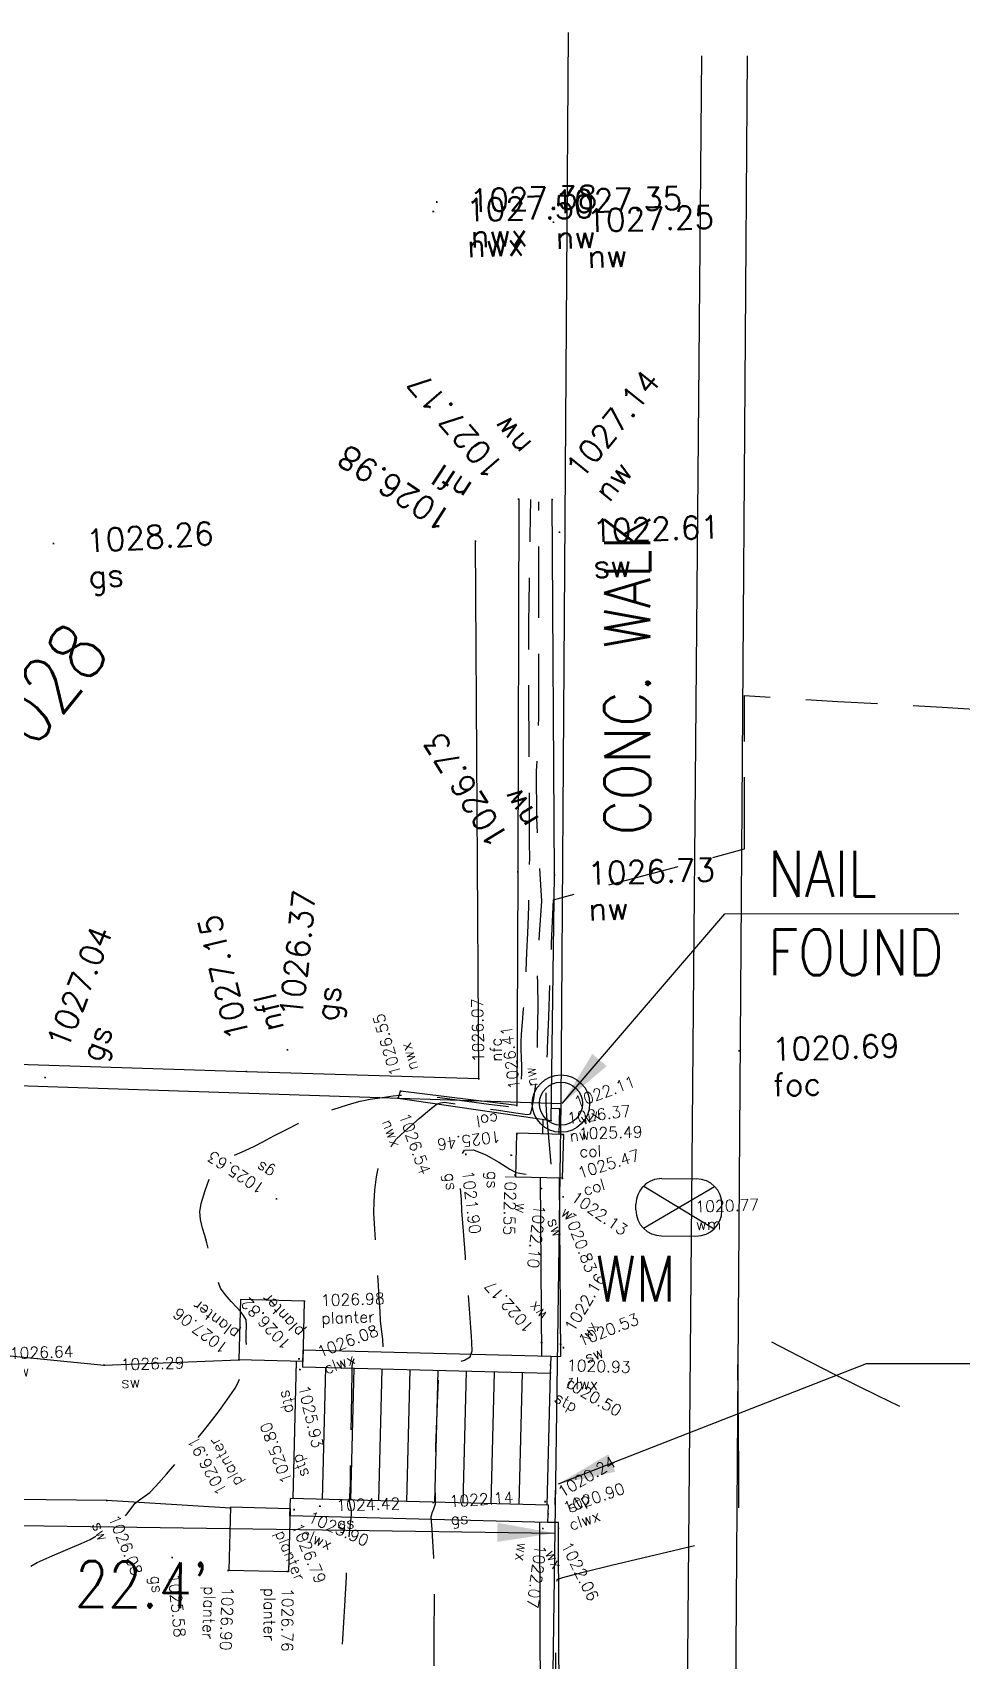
# Model space of a CAD drawing. Extents: x 1086 to 1385, y 787 to 1056.
# Drawn here: x 1286.7 to 1319.1, y 892.7 to 949.5 of the extents above; entities that cross this region are included whole.
import ezdxf

# ---------------------------------------------------------------- set-up
doc = ezdxf.new("R2010")
doc.units = 0
doc.header["$LTSCALE"] = 20
doc.header["$MEASUREMENT"] = 0
doc.header["$PDMODE"] = 2
doc.header["$PDSIZE"] = 0.025
for name, pattern in [('HIDDEN', [0.375, 0.25, -0.125]), ('HIDDEN2', [0.1875, 0.125, -0.0625]), ('HIDDENX2', [0.75, 0.5, -0.25])]:
    doc.linetypes.add(name, pattern=pattern)
doc.layers.get('0').update_dxf_attribs({"linetype": 'CONTINUOUS'})
for name, color, linetype in [('CONC', 8, 'CONTINUOUS'), ('CONT-LBLS', 2, 'HIDDENX2'), ('CONT-MJR', 41, 'HIDDEN'), ('CONT-MNR', 35, 'HIDDEN2'), ('CURB', 1, 'CONTINUOUS'), ('DESC', 2, 'CONTINUOUS'), ('ELEV', 6, 'CONTINUOUS'), ('FNCE', 1, 'FENCELINE3'), ('LIGHT', 2, 'CONTINUOUS'), ('PL', 5, 'CONTINUOUS'), ('POW', 4, 'POWERLINE'), ('PTS', 2, 'CONTINUOUS'), ('PTS-GS', 6, 'CONTINUOUS'), ('TEXTM', 2, 'CONTINUOUS'), ('TIES', 6, 'CONTINUOUS'), ('WALL', 191, 'CONTINUOUS'), ('WATER', 21, 'CONTINUOUS')]:
    doc.layers.add(name, color=color, linetype=linetype)
doc.styles.add('L100', font='simplex.shx', dxfattribs={"width": 0.85, "height": 2})
doc.styles.add('L60', font='simplex.shx', dxfattribs={"width": 0.75, "oblique": 15, "height": 1.5})
doc.styles.add('L80', font='simplex.shx', dxfattribs={"width": 0.85, "height": 1.6})
doc.styles.add('S6', font='SIMPLEX', dxfattribs={"height": 0.083333})
doc.styles.get("Standard").update_dxf_attribs({"font": 'ROMANS'})
doc.linetypes.add('FENCELINE3', pattern='A,0.09,-0.09,["X",STANDARD,S=0.05,R=0,X=-0.065,Y=-0.017],0', length=0.18)
doc.linetypes.add('POWERLINE', pattern='A,0.9,-0.27,["/\\/\\/\\/",STANDARD,S=0.05,R=0,X=-0.28,Y=-0.02],-0.1', length=1.27)
doc.dimstyles.get("Standard").update_dxf_attribs({"dimtxt": 0.18, "dimasz": 0.18, "dimexe": 0.18, "dimexo": 0.0625, "dimgap": 0.09, "dimtad": 0, "dimtih": 1, "dimtoh": 1, "dimdec": 4, "dimzin": 0, "dimtxsty": 'STANDARD', "dimcen": 0.09, "dimazin": 3, "dimtfac": 1, "dimtdec": 4, "dimtofl": 0, "dimtmove": 0, "dimatfit": 3, "dimtolj": 1, "dimtzin": 0})

# ---------------------------------------------------------------- blocks, each defined once
blk = doc.blocks.new('POINT')
blk.add_point((0, 0))
at = {"layer": 'DESC', "style": 'S6'}
blk.add_attdef('DESC', (0.1191, -0.1698), '', height=0.0833, dxfattribs=at)
at = {"layer": 'ELEV', "style": 'S6'}
blk.add_attdef('ELEV', (0.1191, -0.0403), '', height=0.0833, dxfattribs=at)
blk = doc.blocks.new('IP')
for radius in [0.05, 0.0375]:
    blk.add_circle((0, 0), radius)
blk = doc.blocks.new('WM')
at = {"layer": 'WATER'}
for p, q in [((-0.736, 1.236), (0.736, -1.236)), ((0.736, 1.236), (-0.736, -1.236)), ((-0.1, 1.5), (0.1, 1.5)), ((-1, 0.6), (-1, -0.6)), ((1, 0.6), (1, -0.6)), ((-0.1, -1.5), (0.1, -1.5))]:
    blk.add_line(p, q, dxfattribs=at)
for centre, start, end in [((-0.1, 0.6), 90, 180), ((0.1, 0.6), 360, 90), ((-0.1, -0.6), 180, 270), ((0.1, -0.6), 270, 360)]:
    blk.add_arc(centre, 0.9, start, end, dxfattribs=at)

msp = doc.modelspace()

# ---------------------------------------------------------------- linework, layer by layer
at = {"layer": 'CONC'}
for p, q in [((1295.758, 898.358), (1295.881, 903.147)), ((1304.732, 902.723), (1304.615, 898.132))]:
    msp.add_line(p, q, dxfattribs=at)
at = {"layer": 'CONC', "color": 1}
for p, q in [((1296.894, 902.923), (1296.777, 898.332)), ((1297.874, 902.898), (1297.757, 898.307)), ((1298.854, 902.873), (1298.737, 898.282)), ((1299.833, 902.848), (1299.716, 898.257)), ((1300.813, 902.823), (1300.696, 898.232)), ((1301.793, 902.798), (1301.676, 898.207)), ((1302.772, 902.773), (1302.655, 898.182)), ((1303.752, 902.748), (1303.635, 898.157))]:
    msp.add_line(p, q, dxfattribs=at)
at = {"layer": 'CONC'}
for points in [[(1285.301, 903.403), (1289.17, 903.012), (1293.872, 903.198)], [(1293.574, 898.022), (1289.263, 898.295), (1281.839, 898.375)]]:
    msp.add_lwpolyline(points, dxfattribs=at)
at = {"layer": 'CONT-MJR', "elevation": 1020, "flags": 128}
msp.add_lwpolyline([(1279.399, 859.844), (1279.442, 860.042), (1279.667, 861.09), (1279.828, 861.838), (1279.893, 862.137), (1279.923, 862.269), (1279.981, 862.381), (1280.185, 862.402), (1280.645, 862.418), (1281.237, 862.428), (1281.833, 862.434), (1282.308, 862.436), (1282.757, 862.431), (1283.404, 862.417), (1284.135, 862.398), (1284.833, 862.381), (1285.383, 862.371), (1285.669, 862.371), (1285.944, 862.408), (1286.255, 862.464), (1286.529, 862.507), (1286.766, 862.528), (1287.152, 862.556), (1287.609, 862.586), (1288.061, 862.612), (1288.432, 862.628), (1288.794, 862.632), (1289.327, 862.63), (1289.961, 862.624), (1290.627, 862.616), (1291.256, 862.609), (1291.778, 862.603), (1292.308, 862.596), (1293.285, 862.584), (1294.594, 862.566), (1296.117, 862.546), (1297.739, 862.525), (1299.343, 862.504), (1300.812, 862.485), (1302.031, 862.47), (1302.884, 862.461), (1303.253, 862.459), (1303.535, 862.46), (1303.875, 862.46), (1304.182, 862.478), (1304.363, 862.53), (1304.443, 862.687), (1304.473, 862.903), (1304.486, 863.095), (1304.493, 863.342), (1304.495, 863.813), (1304.496, 864.375), (1304.499, 864.896), (1304.509, 865.245), (1304.539, 865.56), (1304.586, 865.926), (1304.632, 866.292), (1304.661, 866.607), (1304.665, 866.95), (1304.657, 867.38), (1304.646, 867.822), (1304.639, 868.198), (1304.637, 868.514), (1304.634, 869.053), (1304.631, 869.742), (1304.628, 870.509), (1304.628, 871.284), (1304.63, 871.993), (1304.635, 872.567), (1304.65, 873.243), (1304.675, 874.075), (1304.705, 874.954), (1304.733, 875.77), (1304.756, 876.415), (1304.767, 876.779), (1304.771, 877.103), (1304.773, 877.479), (1304.774, 877.856), (1304.778, 878.18), (1304.788, 878.605), (1304.812, 879.447), (1304.843, 880.539), (1304.876, 881.714), (1304.906, 882.805), (1304.928, 883.644), (1304.937, 884.065), (1304.933, 884.381), (1304.924, 884.748), (1304.915, 885.114), (1304.909, 885.43), (1304.909, 885.857), (1304.911, 886.795), (1304.915, 888.096), (1304.92, 889.61), (1304.925, 891.19), (1304.93, 892.685), (1304.935, 893.946), (1304.939, 894.826), (1304.941, 895.175), (1304.936, 895.373), (1304.978, 895.553), (1305.249, 895.636), (1305.925, 895.807), (1306.871, 896.037), (1307.952, 896.295), (1309.035, 896.551), (1309.985, 896.774), (1310.667, 896.935), (1310.949, 897.003), (1311.137, 897.054), (1311.296, 897.144), (1311.31, 897.467), (1311.313, 898.267), (1311.307, 899.386), (1311.296, 900.662), (1311.284, 901.938), (1311.274, 903.053), (1311.268, 903.848), (1311.272, 904.163), (1311.337, 904.269), (1311.432, 904.341), (1311.681, 904.218), (1312.351, 903.873), (1313.366, 903.35), (1314.655, 902.695), (1316.145, 901.954), (1317.59, 901.254)], dxfattribs=at)
at = {"layer": 'CONT-MNR', "flags": 128}
for points, elevation in [([(1282.293, 890.061), (1282.295, 890.065), (1282.45, 890.305), (1282.634, 890.582), (1282.813, 890.861), (1282.957, 891.107), (1283.105, 891.438), (1283.297, 891.912), (1283.497, 892.403), (1283.668, 892.79), (1283.84, 893.129), (1284.047, 893.518), (1284.271, 893.898), (1284.488, 894.207), (1284.741, 894.477), (1285.125, 894.844), (1285.575, 895.244), (1286.026, 895.616), (1286.414, 895.898), (1286.832, 896.127), (1287.358, 896.366), (1287.901, 896.593), (1288.372, 896.79), (1288.684, 896.935), (1288.997, 897.124), (1289.367, 897.365), (1289.696, 897.591), (1289.885, 897.734), (1290.006, 897.879), (1290.13, 898.055), (1290.249, 898.201), (1290.406, 898.322), (1290.602, 898.453), (1290.767, 898.578), (1290.967, 898.793), (1291.342, 899.214), (1291.782, 899.716), (1292.178, 900.172), (1292.419, 900.455), (1292.609, 900.688), (1292.83, 900.967), (1293.039, 901.236), (1293.194, 901.439), (1293.392, 901.714), (1293.61, 902.027), (1293.735, 902.211), (1293.804, 902.337), (1293.867, 902.466), (1293.943, 902.652), (1294.054, 902.938), (1294.12, 903.121), (1294.142, 903.245), (1294.154, 903.37), (1294.147, 903.497), (1294.133, 903.689), (1294.122, 903.86), (1294.127, 904.089), (1294.135, 904.395), (1294.124, 904.598), (1294.035, 904.75), (1293.924, 904.892), (1293.81, 905.016), (1293.605, 905.234), (1293.385, 905.484), (1293.227, 905.707), (1293.123, 905.973), (1292.991, 906.397), (1292.857, 906.87), (1292.745, 907.286), (1292.68, 907.536), (1292.605, 907.797), (1292.529, 908.096), (1292.501, 908.362), (1292.558, 908.657), (1292.687, 909.112), (1292.864, 909.582), (1293.063, 909.926), (1293.336, 910.145), (1293.704, 910.336), (1294.09, 910.506), (1294.417, 910.656), (1294.705, 910.809), (1295.093, 911.016), (1295.524, 911.241), (1295.938, 911.45), (1296.278, 911.607), (1296.614, 911.74), (1297.017, 911.888), (1297.435, 912.03), (1297.814, 912.151), (1298.098, 912.23), (1298.446, 912.297), (1298.869, 912.359), (1299.255, 912.407), (1299.494, 912.432), (1299.699, 912.444), (1299.933, 912.449), (1300.138, 912.446), (1300.437, 912.41), (1301.054, 912.329), (1301.826, 912.225), (1302.588, 912.124), (1303.179, 912.049), (1303.434, 912.024), (1303.546, 912.085), (1303.635, 912.177), (1303.664, 912.324), (1303.698, 912.609), (1303.728, 912.935), (1303.745, 913.203), (1303.743, 913.448), (1303.729, 913.741), (1303.715, 914.036), (1303.711, 914.289), (1303.726, 914.559), (1303.759, 914.972), (1303.8, 915.452), (1303.839, 915.925), (1303.867, 916.315), (1303.891, 916.774), (1303.919, 917.41), (1303.946, 918.091), (1303.969, 918.681), (1303.983, 919.046), (1303.991, 919.346), (1304, 919.695), (1304.008, 920.043), (1304.012, 920.343), (1304.013, 920.692), (1304.012, 921.252), (1304.01, 921.913), (1304.008, 922.566), (1304.006, 923.102), (1304.003, 923.553), (1303.999, 924.225), (1303.994, 925.043), (1303.989, 925.934), (1303.985, 926.823), (1303.983, 927.636), (1303.983, 928.299), (1303.988, 928.916), (1303.996, 929.619), (1304.006, 930.375), (1304.017, 931.147), (1304.029, 931.902), (1304.039, 932.605), (1304.048, 933.223), (1304.048, 933.223)], 1026), ([(1230.485, 830.403), (1230.359, 830.825), (1230.235, 831.33), (1230.09, 831.847), (1229.9, 832.303), (1229.642, 832.627), (1229.248, 832.721), (1228.569, 832.707), (1227.72, 832.648), (1226.812, 832.606), (1225.959, 832.643), (1225.274, 832.82), (1224.872, 833.199), (1224.914, 833.657), (1225.284, 834.363), (1225.916, 835.268), (1226.742, 836.325), (1227.698, 837.489), (1228.716, 838.71), (1229.733, 839.943), (1230.68, 841.14), (1231.493, 842.254), (1232.105, 843.238), (1232.45, 844.044), (1232.594, 845.001), (1232.622, 846.264), (1232.558, 847.738), (1232.425, 849.33), (1232.247, 850.944), (1232.045, 852.486), (1231.845, 853.863), (1231.668, 854.978), (1231.538, 855.739), (1231.479, 856.05), (1231.346, 856.258), (1231.173, 856.484), (1231.144, 856.677), (1231.406, 856.668), (1232.025, 856.544), (1232.884, 856.367), (1233.866, 856.198), (1234.852, 856.1), (1235.726, 856.134), (1236.369, 856.362), (1236.783, 856.888), (1237.163, 857.777), (1237.505, 858.896), (1237.8, 860.113), (1238.042, 861.297), (1238.224, 862.314), (1238.339, 863.034), (1238.38, 863.324), (1238.335, 863.484), (1238.329, 863.629), (1238.656, 863.634), (1239.519, 863.612), (1240.788, 863.572), (1242.333, 863.517), (1244.026, 863.455), (1245.736, 863.39), (1247.334, 863.328), (1248.691, 863.275), (1249.678, 863.237), (1250.164, 863.219), (1250.599, 863.206), (1251.104, 863.192), (1251.632, 863.178), (1252.137, 863.165), (1252.573, 863.154), (1253.026, 863.14), (1253.75, 863.116), (1254.623, 863.087), (1255.523, 863.061), (1256.327, 863.045), (1256.911, 863.044), (1257.153, 863.065), (1257.13, 863.258), (1257.091, 863.461), (1257.356, 863.619), (1258.015, 863.963), (1258.925, 864.423), (1259.944, 864.926), (1260.93, 865.403), (1261.739, 865.782), (1262.23, 865.992), (1262.686, 866.135), (1263.222, 866.276), (1263.787, 866.405), (1264.331, 866.513), (1264.803, 866.59), (1265.264, 866.632), (1265.975, 866.672), (1266.824, 866.71), (1267.698, 866.746), (1268.486, 866.779), (1269.076, 866.809), (1269.355, 866.835), (1269.608, 866.954), (1269.881, 867.119), (1270.046, 867.214), (1270.183, 867.233), (1270.322, 867.239), (1270.519, 867.253), (1270.911, 867.279), (1271.36, 867.307), (1271.727, 867.325), (1272.091, 867.335), (1272.772, 867.353), (1273.64, 867.372), (1274.564, 867.386), (1275.413, 867.389), (1276.056, 867.374), (1276.363, 867.336), (1276.541, 867.098), (1276.684, 866.764), (1276.867, 866.536), (1277.149, 866.506), (1277.697, 866.524), (1278.406, 866.585), (1279.169, 866.685), (1279.883, 866.821), (1280.441, 866.987), (1280.879, 867.228), (1281.487, 867.642), (1282.208, 868.177), (1282.984, 868.78), (1283.76, 869.398), (1284.476, 869.977), (1285.077, 870.465), (1285.506, 870.808), (1286.003, 871.206), (1286.593, 871.688), (1287.217, 872.202), (1287.813, 872.694), (1288.323, 873.11), (1288.685, 873.398), (1289.076, 873.684), (1289.554, 874.019), (1290.042, 874.359), (1290.463, 874.661), (1290.74, 874.882), (1290.983, 875.135), (1291.248, 875.447), (1291.505, 875.767), (1291.727, 876.041), (1291.979, 876.324), (1292.455, 876.852), (1293.068, 877.541), (1293.731, 878.308), (1294.356, 879.071), (1294.855, 879.747), (1295.142, 880.252), (1295.266, 880.803), (1295.309, 881.486), (1295.305, 882.22), (1295.286, 882.926), (1295.287, 883.522), (1295.34, 883.928), (1295.515, 884.295), (1295.782, 884.697), (1296.081, 885.103), (1296.353, 885.486), (1296.539, 885.818), (1296.655, 886.161), (1296.756, 886.569), (1296.843, 887.001), (1296.918, 887.417), (1296.98, 887.776), (1297.043, 888.15), (1297.111, 888.607), (1297.178, 889.097), (1297.237, 889.569), (1297.282, 889.973), (1297.315, 890.42), (1297.366, 891.235), (1297.428, 892.291), (1297.496, 893.461), (1297.562, 894.616), (1297.62, 895.631), (1297.663, 896.377), (1297.685, 896.727), (1297.712, 897.016), (1297.749, 897.368), (1297.782, 897.675), (1297.797, 897.826), (1297.794, 897.917), (1297.785, 898.007), (1297.756, 898.135), (1297.727, 898.284), (1297.737, 898.451), (1297.754, 898.63), (1297.759, 898.895), (1297.768, 899.515), (1297.779, 900.349), (1297.792, 901.253), (1297.805, 902.085), (1297.815, 902.703), (1297.823, 902.964), (1297.843, 903.125), (1297.902, 903.264), (1298.134, 903.276), (1298.532, 903.277), (1298.832, 903.379), (1298.9, 903.598), (1298.888, 903.922), (1298.844, 904.269), (1298.813, 904.56), (1298.795, 904.886), (1298.765, 905.329), (1298.734, 905.794), (1298.709, 906.187), (1298.683, 906.574), (1298.645, 907.139), (1298.607, 907.764), (1298.582, 908.333), (1298.583, 908.729), (1298.614, 909.125), (1298.67, 909.586), (1298.76, 910.035), (1298.898, 910.4), (1299.174, 910.73), (1299.643, 911.174), (1300.163, 911.626), (1300.592, 911.982), (1300.791, 912.136), (1300.909, 912.172), (1301.033, 912.187), (1301.345, 912.145), (1302.033, 912.043), (1302.846, 911.92), (1303.532, 911.817), (1303.839, 911.773), (1303.948, 911.763), (1304.046, 911.782), (1304.103, 911.993), (1304.168, 912.374), (1304.21, 912.652), (1304.231, 912.816), (1304.25, 913.004), (1304.263, 913.168), (1304.269, 913.332), (1304.271, 913.518), (1304.273, 913.682), (1304.278, 913.93), (1304.287, 914.413), (1304.297, 914.985), (1304.305, 915.504), (1304.308, 915.822), (1304.302, 916.069), (1304.292, 916.356), (1304.284, 916.643), (1304.282, 916.89), (1304.303, 917.24), (1304.355, 918.047), (1304.432, 919.204), (1304.335, 920.808), (1304.257, 922.118), (1304.256, 923.736), (1304.332, 925.586), (1304.327, 933.137)], 1024), ([(1311.51, 921.028), (1311.506, 926.381), (1314.758, 926.175), (1316.627, 926.075), (1318.408, 925.972), (1320.006, 925.871), (1321.325, 925.779), (1322.27, 925.703), (1322.745, 925.65), (1323.251, 925.512), (1323.879, 925.295), (1324.534, 925.045), (1325.124, 924.812), (1325.556, 924.643), (1325.736, 924.586), (1325.749, 924.685), (1325.747, 924.799), (1325.908, 924.943), (1326.317, 925.288), (1326.904, 925.768), (1327.593, 926.316), (1328.313, 926.866), (1328.99, 927.35), (1329.551, 927.702), (1330.114, 927.964), (1330.993, 928.318), (1331.154, 928.379)], 1022), ([(1294.02, 868.964), (1294.278, 869.086), (1294.712, 869.314), (1295.144, 869.582), (1295.631, 869.906), (1296.141, 870.265), (1296.639, 870.639), (1297.094, 871.006), (1297.47, 871.345), (1297.846, 871.724), (1298.29, 872.2), (1298.754, 872.737), (1299.194, 873.301), (1299.562, 873.856), (1299.812, 874.368), (1299.919, 874.938), (1300.007, 875.927), (1300.077, 877.208), (1300.132, 878.657), (1300.174, 880.149), (1300.205, 881.557), (1300.226, 882.756), (1300.24, 883.622), (1300.249, 884.028), (1300.267, 884.404), (1300.287, 884.854), (1300.309, 885.269), (1300.331, 885.54), (1300.378, 885.795), (1300.443, 886.085), (1300.489, 886.34), (1300.506, 886.588), (1300.519, 886.95), (1300.53, 887.338), (1300.541, 887.663), (1300.56, 888.024), (1300.591, 888.61), (1300.628, 889.303), (1300.66, 889.988), (1300.68, 890.551), (1300.687, 891.021), (1300.689, 891.609), (1300.688, 892.242), (1300.685, 892.844), (1300.683, 893.339), (1300.683, 893.653), (1300.686, 894.03), (1300.691, 894.485), (1300.696, 894.896), (1300.699, 895.145), (1300.702, 895.348), (1300.705, 895.58), (1300.704, 895.782), (1300.692, 896.014), (1300.672, 896.293), (1300.657, 896.507), (1300.646, 896.681), (1300.634, 896.878), (1300.623, 897.051), (1300.607, 897.283), (1300.587, 897.57), (1300.579, 897.731), (1300.595, 897.801), (1300.616, 897.869), (1300.67, 898.006), (1300.726, 898.179), (1300.728, 898.397), (1300.717, 898.756), (1300.711, 899.076), (1300.721, 899.443), (1300.744, 900.176), (1300.774, 901.083), (1300.806, 901.973), (1300.833, 902.654), (1300.85, 902.933), (1300.908, 902.965), (1300.976, 902.984), (1301.124, 903.017), (1301.426, 903.09), (1301.744, 903.189), (1301.939, 903.302), (1302.003, 903.517), (1301.995, 903.79), (1301.978, 904.032), (1301.959, 904.333), (1301.909, 904.982), (1301.842, 905.845), (1301.769, 906.791), (1301.701, 907.687), (1301.652, 908.4), (1301.632, 908.799), (1301.592, 909.227), (1301.536, 909.739), (1301.554, 910.211), (1301.736, 910.516), (1302.056, 910.531), (1302.485, 910.358), (1302.936, 910.099), (1303.317, 909.857), (1303.54, 909.733), (1303.794, 909.688), (1304.084, 909.66), (1304.273, 909.651), (1304.459, 909.685), (1304.611, 909.716), (1304.702, 909.688), (1304.784, 909.684), (1304.778, 909.911), (1304.733, 910.44), (1304.671, 911.099), (1304.615, 911.716), (1304.587, 912.12), (1304.586, 912.507), (1304.597, 912.976), (1304.611, 913.392), (1304.619, 913.619), (1304.624, 913.755), (1304.63, 913.911), (1304.635, 914.047), (1304.647, 914.364), (1304.678, 915.166), (1304.723, 916.33), (1304.778, 917.734), (1304.839, 919.257), (1311.51, 921.028)], 1022)]:
    msp.add_lwpolyline(points, dxfattribs=dict(at, elevation=elevation))
at = {"layer": 'CURB'}
msp.add_line((1310.966, 857.627), (1311.617, 948.699), dxfattribs=at)
at = {"layer": 'FNCE'}
msp.add_lwpolyline([(1248.226, 914.569), (1264.028, 914.034), (1279.25, 913.741), (1294.133, 913.262), (1302.243, 913.013), (1302.126, 931.764)], dxfattribs=at)
at = {"layer": 'LIGHT'}
msp.add_line((1305.352, 949.511), (1305.104, 912.141), dxfattribs=at)
at = {"layer": 'PL'}
for p, q in [((1155.188, 917.16), (1305.104, 912.141)), ((1305.104, 912.141), (1304.382, 862.146))]:
    msp.add_line(p, q, dxfattribs=at)
at = {"layer": 'POW', "ltscale": 0.8}
msp.add_line((1310.004, 948.697), (1309.265, 863.915), dxfattribs=at)
at = {"layer": 'TIES'}
for p, q in [((1304.902, 898.155), (1304.909, 898.654)), ((1284.482, 897.449), (1304.887, 897.155))]:
    msp.add_line(p, q, dxfattribs=at)
msp.add_solid([(1302.892, 897.517), (1302.883, 896.85), (1304.887, 897.155)], dxfattribs=at)
at = {"layer": 'WALL'}
for p, q in [((1299.428, 912.329), (1299.511, 912.576)), ((1305.05, 911.961), (1304.763, 911.965)), ((1305.05, 911.961), (1305.027, 911.07)), ((1303.525, 909.577), (1303.564, 911.108)), ((1305.199, 911.066), (1303.564, 911.108)), ((1304.473, 911.085), (1304.486, 911.59)), ((1305.16, 909.535), (1305.199, 911.066)), ((1305.16, 909.535), (1303.525, 909.577)), ((1304.434, 903.331), (1304.396, 909.555)), ((1305.095, 903.325), (1305.058, 909.538)), ((1293.926, 905.309), (1293.872, 903.198)), ((1296.147, 905.252), (1293.926, 905.309)), ((1296.147, 905.252), (1296.094, 903.141)), ((1296.094, 903.141), (1293.872, 903.198)), ((1296.104, 903.543), (1296.089, 902.943)), ((1304.747, 903.323), (1296.104, 903.543)), ((1304.747, 903.323), (1304.732, 902.723)), ((1304.747, 903.323), (1305.095, 903.325)), ((1304.732, 902.723), (1296.089, 902.943)), ((1293.575, 898.059), (1293.519, 895.852)), ((1295.655, 898.005), (1293.575, 898.059)), ((1295.655, 898.005), (1295.599, 895.799)), ((1295.649, 897.761), (1295.665, 898.36)), ((1304.666, 898.131), (1295.665, 898.36)), ((1304.651, 897.531), (1304.666, 898.131)), ((1304.651, 897.531), (1295.649, 897.761)), ((1295.599, 895.799), (1293.519, 895.852))]:
    msp.add_line(p, q, dxfattribs=at)
for points in [[(1299.428, 912.329), (1304.757, 911.55), (1304.882, 920.121), (1304.797, 933.218)], [(1303.63, 933.23), (1303.598, 920.225), (1303.567, 912.073), (1299.511, 912.576)], [(1304.305, 863.103), (1304.37, 869.615), (1304.394, 870.421), (1304.417, 884.643), (1304.363, 897.538)], [(1304.882, 863.086), (1304.957, 863.085), (1305.023, 869.602), (1305.047, 870.411), (1305.069, 884.644), (1305.016, 897.331), (1305.021, 897.521), (1304.651, 897.531)]]:
    msp.add_lwpolyline(points, dxfattribs=at)

# ---------------------------------------------------------------- block references
at = {"layer": 'PTS'}
ref = msp.add_blockref('POINT', (1300.774, 943.598), dxfattribs=dict(at, xscale=9.6, yscale=9.6, zscale=9.6, rotation=1.78283024572904))
ref.add_attrib('ELEV', '1027.38', (1301.929, 943.247), dxfattribs={"layer": 'ELEV', "height": 0.8, "rotation": 1.7828, "style": 'S6'})
ref.add_attrib('DESC', 'nwx', (1301.967, 942.005), dxfattribs={"layer": 'DESC', "height": 0.8, "rotation": 1.7828, "style": 'S6'})
ref = msp.add_blockref('POINT', (1303.737, 943.554), dxfattribs=dict(at, xscale=9.6, yscale=9.6, zscale=9.6, rotation=1.78283024572904))
ref.add_attrib('ELEV', '1027.35', (1304.891, 943.203), dxfattribs={"layer": 'ELEV', "height": 0.8, "rotation": 1.7828, "style": 'S6'})
ref.add_attrib('DESC', 'nw', (1304.93, 941.96), dxfattribs={"layer": 'DESC', "height": 0.8, "rotation": 1.7828, "style": 'S6'})
ref = msp.add_blockref('POINT', (1300.651, 943.266), dxfattribs=dict(at, xscale=9.6, yscale=9.6, zscale=9.6, rotation=1.78283024572904))
ref.add_attrib('ELEV', '1027.50', (1301.805, 942.915), dxfattribs={"layer": 'ELEV', "height": 0.8, "rotation": 1.7828, "style": 'S6'})
ref.add_attrib('DESC', 'nwx', (1301.844, 941.673), dxfattribs={"layer": 'DESC', "height": 0.8, "rotation": 1.7828, "style": 'S6'})
ref = msp.add_blockref('POINT', (1304.847, 942.896), dxfattribs=dict(at, xscale=9.6, yscale=9.6, zscale=9.6, rotation=1.78283024572904))
ref.add_attrib('ELEV', '1027.25', (1306.002, 942.545), dxfattribs={"layer": 'ELEV', "height": 0.8, "rotation": 1.7828, "style": 'S6'})
ref.add_attrib('DESC', 'nw', (1306.04, 941.303), dxfattribs={"layer": 'DESC', "height": 0.8, "rotation": 1.7828, "style": 'S6'})
ref = msp.add_blockref('POINT', (1303.63, 933.23), dxfattribs=dict(at, xscale=9.6, yscale=9.6, zscale=9.6, rotation=130.479311405116))
ref.add_attrib('ELEV', '1027.17', (1303.183, 934.351), dxfattribs={"layer": 'ELEV', "height": 0.8, "rotation": 130.4793, "style": 'S6'})
ref.add_attrib('DESC', 'nw', (1304.128, 935.158), dxfattribs={"layer": 'DESC', "height": 0.8, "rotation": 130.4793, "style": 'S6'})
ref = msp.add_blockref('POINT', (1304.797, 933.218), dxfattribs=dict(at, xscale=9.6, yscale=9.6, zscale=9.6, rotation=51.04269696265681))
ref.add_attrib('ELEV', '1027.14', (1305.817, 933.864), dxfattribs={"layer": 'ELEV', "height": 0.8, "rotation": 51.0427, "style": 'S6'})
ref.add_attrib('DESC', 'nw', (1306.784, 933.082), dxfattribs={"layer": 'DESC', "height": 0.8, "rotation": 51.0427, "style": 'S6'})
ref = msp.add_blockref('POINT', (1302.126, 931.764), dxfattribs=dict(at, xscale=9.6, yscale=9.6, zscale=9.6, rotation=146.6510968105096))
ref.add_attrib('ELEV', '1026.98', (1301.384, 932.716), dxfattribs={"layer": 'ELEV', "height": 0.8, "rotation": 146.6511, "style": 'S6'})
ref.add_attrib('DESC', 'nfl', (1302.067, 933.754), dxfattribs={"layer": 'DESC', "height": 0.8, "rotation": 146.6511, "style": 'S6'})
ref = msp.add_blockref('POINT', (1305.053, 932.079), dxfattribs=dict(at, xscale=9.6, yscale=9.6, zscale=9.6, rotation=1.78283024572904))
ref.add_attrib('ELEV', '1022.61', (1306.208, 931.727), dxfattribs={"layer": 'ELEV', "height": 0.8, "rotation": 1.7828, "style": 'S6'})
ref.add_attrib('DESC', 'sw', (1306.246, 930.485), dxfattribs={"layer": 'DESC', "height": 0.8, "rotation": 1.7828, "style": 'S6'})
ref = msp.add_blockref('POINT', (1303.598, 920.225), dxfattribs=dict(at, xscale=9.6, yscale=9.6, zscale=9.6, rotation=122.0689311756487))
ref.add_attrib('ELEV', '1026.73', (1303.319, 921.399), dxfattribs={"layer": 'ELEV', "height": 0.8, "rotation": 122.0689, "style": 'S6'})
ref.add_attrib('DESC', 'nw', (1304.372, 922.059), dxfattribs={"layer": 'DESC', "height": 0.8, "rotation": 122.0689, "style": 'S6'})
ref = msp.add_blockref('POINT', (1304.882, 920.121), dxfattribs=dict(at, xscale=9.6, yscale=9.6, zscale=9.6, rotation=1.78283024572904))
ref.add_attrib('ELEV', '1026.73', (1306.037, 919.77), dxfattribs={"layer": 'ELEV', "height": 0.8, "rotation": 1.7828, "style": 'S6'})
ref.add_attrib('DESC', 'nw', (1306.076, 918.528), dxfattribs={"layer": 'DESC', "height": 0.8, "rotation": 1.7828, "style": 'S6'})
ref = msp.add_blockref('POINT', (1294.133, 913.262), dxfattribs=dict(at, xscale=9.6, yscale=9.6, zscale=9.6, rotation=103.4869302663548))
ref.add_attrib('ELEV', '1027.15', (1294.242, 914.464), dxfattribs={"layer": 'ELEV', "height": 0.8, "rotation": 103.4869, "style": 'S6'})
ref.add_attrib('DESC', 'nfl', (1295.451, 914.754), dxfattribs={"layer": 'DESC', "height": 0.8, "rotation": 103.4869, "style": 'S6'})
ref = msp.add_blockref('POINT', (1302.243, 913.013), dxfattribs=dict(at, xscale=4.8, yscale=4.8, zscale=4.8, rotation=91.10271371609558))
ref.add_attrib('ELEV', '1026.07', (1302.425, 913.588), dxfattribs={"layer": 'ELEV', "height": 0.4, "rotation": 91.1027, "style": 'S6'})
ref.add_attrib('DESC', 'nfc', (1303.046, 913.6), dxfattribs={"layer": 'DESC', "height": 0.4, "rotation": 91.1027, "style": 'S6'})
ref = msp.add_blockref('POINT', (1299.511, 912.576), dxfattribs=dict(at, xscale=4.8, yscale=4.8, zscale=4.8, rotation=106.2712596091226))
ref.add_attrib('ELEV', '1026.55', (1299.537, 913.179), dxfattribs={"layer": 'ELEV', "height": 0.4, "rotation": 106.2713, "style": 'S6'})
ref.add_attrib('DESC', 'nwx', (1300.134, 913.353), dxfattribs={"layer": 'DESC', "height": 0.4, "rotation": 106.2713, "style": 'S6'})
ref = msp.add_blockref('POINT', (1303.567, 912.073), dxfattribs=dict(at, xscale=4.8, yscale=4.8, zscale=4.8, rotation=97.66698276991485))
ref.add_attrib('ELEV', '1026.41', (1303.683, 912.666), dxfattribs={"layer": 'ELEV', "height": 0.4, "rotation": 97.667, "style": 'S6'})
ref.add_attrib('DESC', 'nw', (1304.298, 912.749), dxfattribs={"layer": 'DESC', "height": 0.4, "rotation": 97.667, "style": 'S6'})
ref = msp.add_blockref('POINT', (1311.321, 913.984), dxfattribs=dict(at, xscale=9.6, yscale=9.6, zscale=9.6, rotation=1.78283024572904))
ref.add_attrib('ELEV', '1020.69', (1312.475, 913.632), dxfattribs={"layer": 'ELEV', "height": 0.8, "rotation": 1.7828, "style": 'S6'})
ref.add_attrib('DESC', 'foc', (1312.514, 912.39), dxfattribs={"layer": 'DESC', "height": 0.8, "rotation": 1.7828, "style": 'S6'})
ref = msp.add_blockref('POINT', (1305.05, 911.961), dxfattribs=dict(at, xscale=4.8, yscale=4.8, zscale=4.8, rotation=20.40188929246827))
ref.add_attrib('ELEV', '1022.11', (1305.653, 911.979), dxfattribs={"layer": 'ELEV', "height": 0.4, "rotation": 20.4019, "style": 'S6'})
ref.add_attrib('DESC', 'wx', (1305.869, 911.397), dxfattribs={"layer": 'DESC', "height": 0.4, "rotation": 20.4019, "style": 'S6'})
ref = msp.add_blockref('POINT', (1299.428, 912.329), dxfattribs=dict(at, xscale=4.8, yscale=4.8, zscale=4.8, rotation=289.719110469699))
ref.add_attrib('ELEV', '1026.54', (1299.438, 911.725), dxfattribs={"layer": 'ELEV', "height": 0.4, "rotation": 289.7191, "style": 'S6'})
ref.add_attrib('DESC', 'nwx', (1298.853, 911.516), dxfattribs={"layer": 'DESC', "height": 0.4, "rotation": 289.7191, "style": 'S6'})
ref = msp.add_blockref('POINT', (1303.563, 911.078), dxfattribs=dict(at, xscale=4.8, yscale=4.8, zscale=4.8, rotation=187.4922637574636))
ref.add_attrib('ELEV', '1025.46', (1302.971, 911.196), dxfattribs={"layer": 'ELEV', "height": 0.4, "rotation": 187.4923, "style": 'S6'})
ref.add_attrib('DESC', 'col', (1302.89, 911.812), dxfattribs={"layer": 'DESC', "height": 0.4, "rotation": 187.4923, "style": 'S6'})
ref = msp.add_blockref('POINT', (1304.757, 911.55), dxfattribs=dict(at, xscale=4.8, yscale=4.8, zscale=4.8, rotation=7.033826956550437))
ref.add_attrib('ELEV', '1026.37', (1305.348, 911.428), dxfattribs={"layer": 'ELEV', "height": 0.4, "rotation": 7.0338, "style": 'S6'})
ref.add_attrib('DESC', 'nw', (1305.424, 910.811), dxfattribs={"layer": 'DESC', "height": 0.4, "rotation": 7.0338, "style": 'S6'})
ref = msp.add_blockref('POINT', (1305.154, 911.067), dxfattribs=dict(at, xscale=4.8, yscale=4.8, zscale=4.8, rotation=1.78283024572904))
ref.add_attrib('ELEV', '1025.49', (1305.732, 910.892), dxfattribs={"layer": 'ELEV', "height": 0.4, "rotation": 1.7828, "style": 'S6'})
ref.add_attrib('DESC', 'col', (1305.751, 910.27), dxfattribs={"layer": 'DESC', "height": 0.4, "rotation": 1.7828, "style": 'S6'})
ref = msp.add_blockref('POINT', (1305.16, 909.535), dxfattribs=dict(at, xscale=4.8, yscale=4.8, zscale=4.8, rotation=17.01941970302253))
ref.add_attrib('ELEV', '1025.47', (1305.763, 909.518), dxfattribs={"layer": 'ELEV', "height": 0.4, "rotation": 17.0194, "style": 'S6'})
ref.add_attrib('DESC', 'col', (1305.945, 908.923), dxfattribs={"layer": 'DESC', "height": 0.4, "rotation": 17.0194, "style": 'S6'})
ref = msp.add_blockref('POINT', (1304.424, 909.18), dxfattribs=dict(at, xscale=4.8, yscale=4.8, zscale=4.8, rotation=263.7890563484956))
ref.add_attrib('ELEV', '1022.10', (1304.17, 908.633), dxfattribs={"layer": 'ELEV', "height": 0.4, "rotation": 263.7891, "style": 'S6'})
ref.add_attrib('DESC', 'w', (1303.552, 908.7), dxfattribs={"layer": 'DESC', "height": 0.4, "rotation": 263.7891, "style": 'S6'})
ref = msp.add_blockref('POINT', (1305.181, 908.888), dxfattribs=dict(at, xscale=4.8, yscale=4.8, zscale=4.8, rotation=290.7174497214043))
ref.add_attrib('ELEV', '1020.83', (1305.202, 908.285), dxfattribs={"layer": 'ELEV', "height": 0.4, "rotation": 290.7174, "style": 'S6'})
ref.add_attrib('DESC', 'sw', (1304.621, 908.065), dxfattribs={"layer": 'DESC', "height": 0.4, "rotation": 290.7174, "style": 'S6'})
ref = msp.add_blockref('POINT', (1305.06, 909.267), dxfattribs=dict(at, xscale=4.8, yscale=4.8, zscale=4.8, rotation=325.2277245724691))
ref.add_attrib('ELEV', '1022.13', (1305.419, 908.782), dxfattribs={"layer": 'ELEV', "height": 0.4, "rotation": 325.2277, "style": 'S6'})
ref.add_attrib('DESC', 'w', (1305.064, 908.271), dxfattribs={"layer": 'DESC', "height": 0.4, "rotation": 325.2277, "style": 'S6'})
ref = msp.add_blockref('POINT', (1309.221, 908.522), dxfattribs=dict(at, xscale=4.8, yscale=4.8, zscale=4.8, rotation=1.78283024572904))
ref.add_attrib('ELEV', '1020.77', (1309.798, 908.346), dxfattribs={"layer": 'ELEV', "height": 0.4, "rotation": 1.7828, "style": 'S6'})
ref.add_attrib('DESC', 'wm', (1309.818, 907.725), dxfattribs={"layer": 'DESC', "height": 0.4, "rotation": 1.7828, "style": 'S6'})
ref = msp.add_blockref('POINT', (1305.093, 903.752), dxfattribs=dict(at, xscale=4.8, yscale=4.8, zscale=4.8, rotation=59.31930030096227))
ref.add_attrib('ELEV', '1022.16', (1305.551, 904.145), dxfattribs={"layer": 'ELEV', "height": 0.4, "rotation": 59.3193, "style": 'S6'})
ref.add_attrib('DESC', 'wx', (1306.085, 903.827), dxfattribs={"layer": 'DESC', "height": 0.4, "rotation": 59.3193, "style": 'S6'})
ref = msp.add_blockref('POINT', (1295.967, 903.233), dxfattribs=dict(at, xscale=4.8, yscale=4.8, zscale=4.8, rotation=133.0171923404369))
ref.add_attrib('ELEV', '1026.82', (1295.718, 903.783), dxfattribs={"layer": 'ELEV', "height": 0.4, "rotation": 133.0172, "style": 'S6'})
ref.add_attrib('DESC', 'planter', (1296.172, 904.207), dxfattribs={"layer": 'DESC', "height": 0.4, "rotation": 133.0172, "style": 'S6'})
ref = msp.add_blockref('POINT', (1296.156, 905.252), dxfattribs=dict(at, xscale=4.8, yscale=4.8, zscale=4.8, rotation=1.78283024572904))
ref.add_attrib('ELEV', '1026.98', (1296.733, 905.076), dxfattribs={"layer": 'ELEV', "height": 0.4, "rotation": 1.7828, "style": 'S6'})
ref.add_attrib('DESC', 'planter', (1296.752, 904.455), dxfattribs={"layer": 'DESC', "height": 0.4, "rotation": 1.7828, "style": 'S6'})
ref = msp.add_blockref('POINT', (1304.431, 903.81), dxfattribs=dict(at, xscale=4.8, yscale=4.8, zscale=4.8, rotation=132.1342573104748))
ref.add_attrib('ELEV', '1022.17', (1304.191, 904.364), dxfattribs={"layer": 'ELEV', "height": 0.4, "rotation": 132.1343, "style": 'S6'})
ref.add_attrib('DESC', 'wx', (1304.652, 904.781), dxfattribs={"layer": 'DESC', "height": 0.4, "rotation": 132.1343, "style": 'S6'})
ref = msp.add_blockref('POINT', (1293.872, 903.198), dxfattribs=dict(at, xscale=4.8, yscale=4.8, zscale=4.8, rotation=142.6248955405848))
ref.add_attrib('ELEV', '1027.06', (1293.535, 903.699), dxfattribs={"layer": 'ELEV', "height": 0.4, "rotation": 142.6249, "style": 'S6'})
ref.add_attrib('DESC', 'planter', (1293.912, 904.193), dxfattribs={"layer": 'DESC', "height": 0.4, "rotation": 142.6249, "style": 'S6'})
ref = msp.add_blockref('POINT', (1305.19, 903.627), dxfattribs=dict(at, xscale=4.8, yscale=4.8, zscale=4.8, rotation=21.38598753120035))
ref.add_attrib('ELEV', '1020.53', (1305.793, 903.655), dxfattribs={"layer": 'ELEV', "height": 0.4, "rotation": 21.386, "style": 'S6'})
ref.add_attrib('DESC', 'sw', (1306.019, 903.077), dxfattribs={"layer": 'DESC', "height": 0.4, "rotation": 21.386, "style": 'S6'})
ref = msp.add_blockref('POINT', (1296.096, 903.247), dxfattribs=dict(at, xscale=4.8, yscale=4.8, zscale=4.8, rotation=20.97204562204841))
ref.add_attrib('ELEV', '1026.08', (1296.699, 903.271), dxfattribs={"layer": 'ELEV', "height": 0.4, "rotation": 20.972, "style": 'S6'})
ref.add_attrib('DESC', 'clwx', (1296.922, 902.691), dxfattribs={"layer": 'DESC', "height": 0.4, "rotation": 20.972, "style": 'S6'})
ref = msp.add_blockref('POINT', (1285.301, 903.403), dxfattribs=dict(at, xscale=4.8, yscale=4.8, zscale=4.8, rotation=1.78283024572904))
ref.add_attrib('ELEV', '1026.64', (1285.879, 903.228), dxfattribs={"layer": 'ELEV', "height": 0.4, "rotation": 1.7828, "style": 'S6'})
ref.add_attrib('DESC', 'sw', (1285.898, 902.606), dxfattribs={"layer": 'DESC', "height": 0.4, "rotation": 1.7828, "style": 'S6'})
ref = msp.add_blockref('POINT', (1289.17, 903.012), dxfattribs=dict(at, xscale=4.8, yscale=4.8, zscale=4.8, rotation=1.78283024572904))
ref.add_attrib('ELEV', '1026.29', (1289.748, 902.836), dxfattribs={"layer": 'ELEV', "height": 0.4, "rotation": 1.7828, "style": 'S6'})
ref.add_attrib('DESC', 'sw', (1289.767, 902.215), dxfattribs={"layer": 'DESC', "height": 0.4, "rotation": 1.7828, "style": 'S6'})
ref = msp.add_blockref('POINT', (1304.739, 903.023), dxfattribs=dict(at, xscale=4.8, yscale=4.8, zscale=4.8, rotation=358.3075408950714))
ref.add_attrib('ELEV', '1020.93', (1305.305, 902.812), dxfattribs={"layer": 'ELEV', "height": 0.4, "rotation": 358.3075, "style": 'S6'})
ref.add_attrib('DESC', 'clwx', (1305.287, 902.191), dxfattribs={"layer": 'DESC', "height": 0.4, "rotation": 358.3075, "style": 'S6'})
ref = msp.add_blockref('POINT', (1296, 902.862), dxfattribs=dict(at, xscale=4.8, yscale=4.8, zscale=4.8, rotation=282.9385132786012))
ref.add_attrib('ELEV', '1025.93', (1295.939, 902.262), dxfattribs={"layer": 'ELEV', "height": 0.4, "rotation": 282.9385, "style": 'S6'})
ref.add_attrib('DESC', 'stp', (1295.333, 902.123), dxfattribs={"layer": 'DESC', "height": 0.4, "rotation": 282.9385, "style": 'S6'})
ref = msp.add_blockref('POINT', (1304.74, 902.76), dxfattribs=dict(at, xscale=4.8, yscale=4.8, zscale=4.8, rotation=330.3145735651938))
ref.add_attrib('ELEV', '1020.50', (1305.14, 902.309), dxfattribs={"layer": 'ELEV', "height": 0.4, "rotation": 330.3146, "style": 'S6'})
ref.add_attrib('DESC', 'stp', (1304.833, 901.769), dxfattribs={"layer": 'DESC', "height": 0.4, "rotation": 330.3146, "style": 'S6'})
ref = msp.add_blockref('POINT', (1295.759, 898.375), dxfattribs=dict(at, xscale=4.8, yscale=4.8, zscale=4.8, rotation=110.4019631052418))
ref.add_attrib('ELEV', '1025.80', (1295.741, 898.978), dxfattribs={"layer": 'ELEV', "height": 0.4, "rotation": 110.402, "style": 'S6'})
ref.add_attrib('DESC', 'stp', (1296.323, 899.194), dxfattribs={"layer": 'DESC', "height": 0.4, "rotation": 110.402, "style": 'S6'})
ref = msp.add_blockref('POINT', (1293.574, 898.022), dxfattribs=dict(at, xscale=4.8, yscale=4.8, zscale=4.8, rotation=118.5486789796089))
ref.add_attrib('ELEV', '1026.91', (1293.471, 898.616), dxfattribs={"layer": 'ELEV', "height": 0.4, "rotation": 118.5487, "style": 'S6'})
ref.add_attrib('DESC', 'planter', (1294.017, 898.913), dxfattribs={"layer": 'DESC', "height": 0.4, "rotation": 118.5487, "style": 'S6'})
ref = msp.add_blockref('POINT', (1304.553, 898.253), dxfattribs=dict(at, xscale=4.8, yscale=4.8, zscale=4.8, rotation=30.72835773470402))
ref.add_attrib('ELEV', '1020.24', (1305.143, 898.379), dxfattribs={"layer": 'ELEV', "height": 0.4, "rotation": 30.7284, "style": 'S6'})
ref.add_attrib('DESC', 'stp', (1305.46, 897.845), dxfattribs={"layer": 'DESC', "height": 0.4, "rotation": 30.7284, "style": 'S6'})
ref = msp.add_blockref('POINT', (1304.658, 897.831), dxfattribs=dict(at, xscale=4.8, yscale=4.8, zscale=4.8, rotation=18.78676470969543))
ref.add_attrib('ELEV', '1020.90', (1305.262, 897.832), dxfattribs={"layer": 'ELEV', "height": 0.4, "rotation": 18.7868, "style": 'S6'})
ref.add_attrib('DESC', 'clwx', (1305.462, 897.243), dxfattribs={"layer": 'DESC', "height": 0.4, "rotation": 18.7868, "style": 'S6'})
ref = msp.add_blockref('POINT', (1289.263, 898.295), dxfattribs=dict(at, xscale=4.8, yscale=4.8, zscale=4.8, rotation=292.5232381057654))
ref.add_attrib('ELEV', '1026.08', (1289.303, 897.692), dxfattribs={"layer": 'ELEV', "height": 0.4, "rotation": 292.5232, "style": 'S6'})
ref.add_attrib('DESC', 'sw', (1288.729, 897.454), dxfattribs={"layer": 'DESC', "height": 0.4, "rotation": 292.5232, "style": 'S6'})
ref = msp.add_blockref('POINT', (1295.655, 898.005), dxfattribs=dict(at, xscale=4.8, yscale=4.8, zscale=4.8, rotation=292.8232953727443))
ref.add_attrib('ELEV', '1026.79', (1295.699, 897.404), dxfattribs={"layer": 'ELEV', "height": 0.4, "rotation": 292.8233, "style": 'S6'})
ref.add_attrib('DESC', 'planter', (1295.126, 897.163), dxfattribs={"layer": 'DESC', "height": 0.4, "rotation": 292.8233, "style": 'S6'})
ref = msp.add_blockref('POINT', (1295.796, 897.974), dxfattribs=dict(at, xscale=4.8, yscale=4.8, zscale=4.8, rotation=336.4761322017339))
ref.add_attrib('ELEV', '1025.90', (1296.243, 897.568), dxfattribs={"layer": 'ELEV', "height": 0.4, "rotation": 336.4761, "style": 'S6'})
ref.add_attrib('DESC', 'clwx', (1295.995, 896.999), dxfattribs={"layer": 'DESC', "height": 0.4, "rotation": 336.4761, "style": 'S6'})
ref = msp.add_blockref('POINT', (1304.47, 897.316), dxfattribs=dict(at, xscale=4.8, yscale=4.8, zscale=4.8, rotation=262.4628042786624))
ref.add_attrib('ELEV', '1022.07', (1304.203, 896.775), dxfattribs={"layer": 'ELEV', "height": 0.4, "rotation": 262.4628, "style": 'S6'})
ref.add_attrib('DESC', 'wx', (1303.587, 896.856), dxfattribs={"layer": 'DESC', "height": 0.4, "rotation": 262.4628, "style": 'S6'})
ref = msp.add_blockref('POINT', (1305.016, 897.331), dxfattribs=dict(at, xscale=4.8, yscale=4.8, zscale=4.8, rotation=296.3802384061476))
ref.add_attrib('ELEV', '1022.06', (1305.096, 896.733), dxfattribs={"layer": 'ELEV', "height": 0.4, "rotation": 296.3802, "style": 'S6'})
ref.add_attrib('DESC', 'wx', (1304.54, 896.457), dxfattribs={"layer": 'DESC', "height": 0.4, "rotation": 296.3802, "style": 'S6'})
ref = msp.add_blockref('POINT', (1293.497, 895.852), dxfattribs=dict(at, xscale=4.8, yscale=4.8, zscale=4.8, rotation=267.9610377666579))
ref.add_attrib('ELEV', '1026.90', (1293.284, 895.288), dxfattribs={"layer": 'ELEV', "height": 0.4, "rotation": 267.961, "style": 'S6'})
ref.add_attrib('DESC', 'planter', (1292.663, 895.31), dxfattribs={"layer": 'DESC', "height": 0.4, "rotation": 267.961, "style": 'S6'})
ref = msp.add_blockref('POINT', (1295.568, 895.814), dxfattribs=dict(at, xscale=4.8, yscale=4.8, zscale=4.8, rotation=269.5676490211026))
ref.add_attrib('ELEV', '1026.76', (1295.37, 895.244), dxfattribs={"layer": 'ELEV', "height": 0.4, "rotation": 269.5676, "style": 'S6'})
ref.add_attrib('DESC', 'planter', (1294.749, 895.249), dxfattribs={"layer": 'DESC', "height": 0.4, "rotation": 269.5676, "style": 'S6'})
at = {"layer": 'PTS-GS'}
ref = msp.add_blockref('POINT', (1287.398, 931.68), dxfattribs=dict(at, xscale=9.6, yscale=9.6, zscale=9.6, rotation=3.650108568028308))
ref.add_attrib('ELEV', '1028.26', (1288.563, 931.367), dxfattribs={"layer": 'ELEV', "height": 0.8, "rotation": 3.6501, "style": 'S6'})
ref.add_attrib('DESC', 'gs', (1288.643, 930.127), dxfattribs={"layer": 'DESC', "height": 0.8, "rotation": 3.6501, "style": 'S6'})
ref = msp.add_blockref('POINT', (1295.566, 914.021), dxfattribs=dict(at, xscale=9.6, yscale=9.6, zscale=9.6, rotation=83.76945279801895))
ref.add_attrib('ELEV', '1026.37', (1296.075, 915.116), dxfattribs={"layer": 'ELEV', "height": 0.8, "rotation": 83.7695, "style": 'S6'})
ref.add_attrib('DESC', 'gs', (1297.31, 914.981), dxfattribs={"layer": 'DESC', "height": 0.8, "rotation": 83.7695, "style": 'S6'})
ref = msp.add_blockref('POINT', (1287.109, 913.049), dxfattribs=dict(at, xscale=9.6, yscale=9.6, zscale=9.6, rotation=69.00949858245754))
ref.add_attrib('ELEV', '1027.04', (1287.88, 913.978), dxfattribs={"layer": 'ELEV', "height": 0.8, "rotation": 69.0095, "style": 'S6'})
ref.add_attrib('DESC', 'gs', (1289.04, 913.533), dxfattribs={"layer": 'DESC', "height": 0.8, "rotation": 69.0095, "style": 'S6'})
ref = msp.add_blockref('POINT', (1295.181, 908.815), dxfattribs=dict(at, xscale=4.8, yscale=4.8, zscale=4.8, rotation=146.6813100699012))
ref.add_attrib('ELEV', '1025.63', (1294.81, 909.291), dxfattribs={"layer": 'ELEV', "height": 0.4, "rotation": 146.6813, "style": 'S6'})
ref.add_attrib('DESC', 'gs', (1295.151, 909.81), dxfattribs={"layer": 'DESC', "height": 0.4, "rotation": 146.6813, "style": 'S6'})
ref = msp.add_blockref('POINT', (1301.784, 910.373), dxfattribs=dict(at, xscale=4.8, yscale=4.8, zscale=4.8, rotation=276.762030602174))
ref.add_attrib('ELEV', '1021.90', (1301.659, 909.782), dxfattribs={"layer": 'ELEV', "height": 0.4, "rotation": 276.762, "style": 'S6'})
ref.add_attrib('DESC', 'gs', (1301.042, 909.709), dxfattribs={"layer": 'DESC', "height": 0.4, "rotation": 276.762, "style": 'S6'})
ref = msp.add_blockref('POINT', (1303.372, 910.345), dxfattribs=dict(at, xscale=4.8, yscale=4.8, zscale=4.8, rotation=268.1878190682881))
ref.add_attrib('ELEV', '1022.55', (1303.161, 909.78), dxfattribs={"layer": 'ELEV', "height": 0.4, "rotation": 268.1878, "style": 'S6'})
ref.add_attrib('DESC', 'gs', (1302.539, 909.799), dxfattribs={"layer": 'DESC', "height": 0.4, "rotation": 268.1878, "style": 'S6'})
ref = msp.add_blockref('POINT', (1300.645, 898.222), dxfattribs=dict(at, xscale=4.8, yscale=4.8, zscale=4.8, rotation=3.650108568028308))
ref.add_attrib('ELEV', '1022.14', (1301.228, 898.065), dxfattribs={"layer": 'ELEV', "height": 0.4, "rotation": 3.6501, "style": 'S6'})
ref.add_attrib('DESC', 'gs', (1301.267, 897.445), dxfattribs={"layer": 'DESC', "height": 0.4, "rotation": 3.6501, "style": 'S6'})
ref = msp.add_blockref('POINT', (1296.697, 898.098), dxfattribs=dict(at, xscale=4.8, yscale=4.8, zscale=4.8, rotation=1.792980887538453))
ref.add_attrib('ELEV', '1024.42', (1297.274, 897.923), dxfattribs={"layer": 'ELEV', "height": 0.4, "rotation": 1.793, "style": 'S6'})
ref.add_attrib('DESC', 'gs', (1297.293, 897.302), dxfattribs={"layer": 'DESC', "height": 0.4, "rotation": 1.793, "style": 'S6'})
ref = msp.add_blockref('POINT', (1291.541, 896.305), dxfattribs=dict(at, xscale=4.8, yscale=4.8, zscale=4.8, rotation=275.446052302279))
ref.add_attrib('ELEV', '1025.58', (1291.403, 895.718), dxfattribs={"layer": 'ELEV', "height": 0.4, "rotation": 275.4461, "style": 'S6'})
ref.add_attrib('DESC', 'gs', (1290.784, 895.659), dxfattribs={"layer": 'DESC', "height": 0.4, "rotation": 275.4461, "style": 'S6'})
at = {"layer": 'TEXTM', "xscale": 20, "yscale": 20, "zscale": 20, "rotation": 0.04035393907949758}
msp.add_blockref('IP', (1305.104, 912.141), dxfattribs=at)
at = {"layer": 'WATER', "rotation": 89.61369808041843}
msp.add_blockref('WM', (1309.221, 908.522), dxfattribs=at)

# ---------------------------------------------------------------- texts
at = {"layer": 'CONT-LBLS', "style": 'L100', "width": 0.85}
msp.add_text('1028', height=2, rotation=51.1352, dxfattribs=at).set_placement((1285.788, 923.323))
at = {"layer": 'TEXTM', "style": 'L80', "width": 0.85}
for s, rotation, p in [('CONC. WALK', 90.0404, (1308.22, 921.505)), ('NAIL', 0.0404, (1312.33, 919.36)), ('FOUND', 0.0404, (1312.332, 916.617)), ('WM', 0.0404, (1306.32, 905.234))]:
    msp.add_text(s, height=1.6, rotation=rotation, dxfattribs=at).set_placement(p)
at = {"layer": 'TIES', "insert": (1290.482, 895.354), "char_height": 1.6, "attachment_point": 5, "rotation": 359.1735, "style": 'L80'}
msp.add_mtext("\\A1;22.4'", dxfattribs=at)

# ---------------------------------------------------------------- leaders
at = {"layer": 'TEXTM'}
for points in [[(1305.149, 912.141), (1310.816, 918.767), (1318.98, 918.773)], [(1305.014, 898.874), (1315.767, 903.073), (1337.498, 903.089)]]:
    msp.add_leader(points, dimstyle='STANDARD', override={"dimscale": 20, "dimtxt": 0.1, "dimasz": 0.1, "dimexe": 0.075, "dimexo": 0.05, "dimgap": 0.075, "dimtih": 0, "dimtoh": 0, "dimdec": 1, "dimzin": 7, "dimpost": "'", "dimtxsty": 'L60', "dimcen": 0.05, "dimaunit": 1, "dimtdec": 2, "dimtzin": 7}, dxfattribs=at)

doc.saveas('drawing.dxf')
